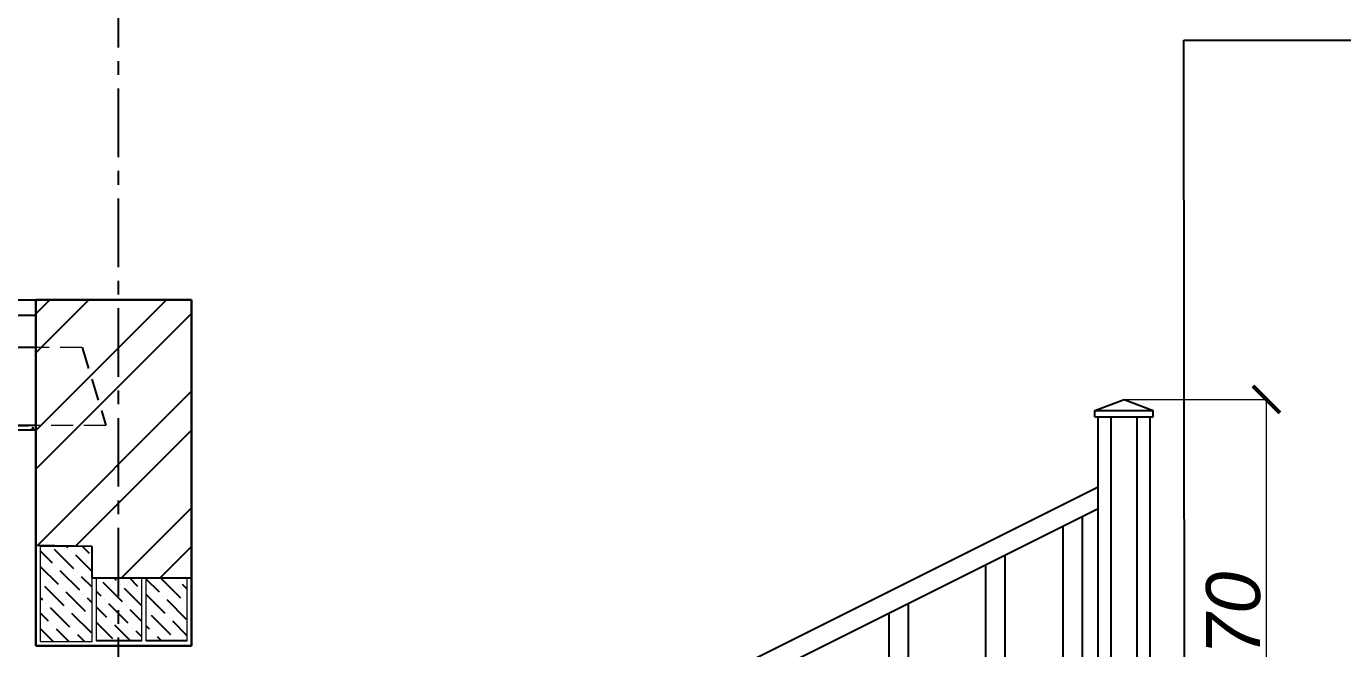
# Model space of a CAD drawing. Header units: millimetres. Extents: x 84778 to 227326, y -44398 to 146312.
# Drawn here: x 197027 to 203114, y -3615 to -735 of the extents above; entities that cross this region are included whole.
import ezdxf

# ---------------------------------------------------------------- set-up
doc = ezdxf.new("R2010")
doc.units = ezdxf.units.MM
doc.header["$LTSCALE"] = 10
for name, pattern in [('ACAD_ISO03W100', [30, 12, -18]), ('CENTER', [50.8, 31.75, -6.35, 6.35, -6.35]), ('DASHED', [19.05, 12.7, -6.35])]:
    doc.linetypes.add(name, pattern=pattern)
doc.layers.add('Осевая', color=7, linetype='CENTER')
doc.layers.add('Размерная', color=7, linetype='Continuous')
for name, color, linetype, lineweight in [('основной', 7, 'Continuous', 30), ('пунктирная', 7, 'ACAD_ISO03W100', 20), ('Тонкая', 7, 'Continuous', 25)]:
    doc.layers.add(name, color=color, linetype=linetype, lineweight=lineweight)
doc.styles.add('STIL 888', font='ARIALI.TTF')

# ---------------------------------------------------------------- blocks, each defined once
blk = doc.blocks.new('_ArchTick')
at = {"color": 0, "linetype": 'ByBlock', "const_width": 0.15}
blk.add_lwpolyline([(-0.5, -0.5), (0.5, 0.5)], dxfattribs=at)

msp = doc.modelspace()

# ---------------------------------------------------------------- linework, layer by layer
for p, q in [((202379.6, -799.4), (203978, -799.4)), ((202384.4, -4801.4), (202379.6, -799.4))]:
    msp.add_line(p, q)
at = {"layer": 'Осевая'}
msp.add_line((197451.6, 13708.5), (197451.6, -15039.6), dxfattribs=at)
at = {"layer": 'основной', "linetype": 'DASHED', "ltscale": 1000}
msp.add_line((197071.6, -2001.4), (197791.6, -2001.4), dxfattribs=at)
at = {"layer": 'основной', "ltscale": 50}
for p, q in [((197071.6, -2591.4), (197071.6, -2001.4)), ((197791.6, -3601.4), (197791.6, -2001.4)), ((197071.6, -3601.4), (197071.6, -2591.4)), ((197071.6, -3601.4), (197791.6, -3601.4))]:
    msp.add_line(p, q, dxfattribs=at)
at = {"layer": 'пунктирная', "linetype": 'DASHED', "ltscale": 0.8}
for p, q in [((197285.4, -2221.4), (197035.4, -2221.4)), ((197395.4, -2581.4), (197035.4, -2581.4))]:
    msp.add_line(p, q, dxfattribs=at)
at = {"layer": 'Размерная', "linetype": 'ByBlock', "lineweight": 0, "ltscale": 1000}
for p, q in [((202104.2, -2461.4), (202762.9, -2461.4)), ((202761.6, -4801.4), (202761.6, -2461.4))]:
    msp.add_line(p, q, dxfattribs=at)
at = {"layer": 'Тонкая', "ltscale": 50}
for p, q in [((190671.6, -2001.4), (197791.6, -2001.4)), ((197071.6, -2221.4), (192031, -2221.4)), ((189451.6, -2601.4), (197071.6, -2601.4)), ((197071.6, -2581.4), (192031, -2581.4)), ((196786.3, -5464.4), (201983.5, -2865.8)), ((196786.3, -5564.4), (201983.5, -2965.8))]:
    msp.add_line(p, q, dxfattribs=at)
at = {"layer": 'Тонкая', "ltscale": 1000}
for p, q in [((197071.6, -3136.6), (197071.6, -2001.4)), ((197071.6, -2001.4), (197791.6, -2001.4)), ((197071.6, -2065.8), (197136, -2001.4)), ((197071.6, -2604.7), (197674.8, -2001.4)), ((197071.6, -2245.5), (197315.6, -2001.4)), ((197791.6, -2001.4), (197791.6, -3288.6)), ((197071.6, -2784.3), (197791.6, -2064.3)), ((197078.3, -3136.8), (197791.6, -2423.5)), ((197254.4, -3140.2), (197791.6, -2603.1)), ((197465.2, -3288.6), (197791.6, -2962.3)), ((197331.4, -3141.7), (197071.6, -3136.6)), ((197331.4, -3288.6), (197331.4, -3141.7)), ((197644.8, -3288.6), (197791.6, -3141.9)), ((197791.6, -3288.6), (197331.4, -3288.6))]:
    msp.add_line(p, q, dxfattribs=at)
at = {"layer": 'Тонкая', "linetype": 'Continuous', "ltscale": 1000}
for p, q in [((190671.6, -2071.4), (197071.6, -2071.4)), ((197035.4, -2221.4), (196948.6, -2221.4)), ((196948.6, -2581.4), (197035.4, -2581.4)), ((197051.9, -2597.7), (197061, -2598.5)), ((197052.5, -2597.8), (197059.8, -2589.1)), ((197060.6, -2599.5), (197058.8, -2590)), ((197063.4, -2599), (197063.4, -2599)), ((197070.8, -2592.5), (197070.8, -2592.5)), ((197148.3, -3218.6), (197091.6, -3161.9)), ((197247.1, -3245.6), (197157.3, -3155.8)), ((197220.1, -3146.8), (197215.1, -3141.7)), ((197238.1, -3164.7), (197238.1, -3164.7)), ((197318.9, -3173.7), (197286.9, -3141.7)), ((197331.4, -3258), (197256, -3182.7)), ((197175.2, -3317.4), (197091.6, -3233.7)), ((197166.2, -3236.6), (197166.2, -3236.6)), ((197274, -3344.3), (197184.2, -3254.5)), ((197265, -3263.5), (197265, -3263.5)), ((197331.4, -3329.9), (197283, -3281.5)), ((197094.4, -3308.4), (197094.4, -3308.4)), ((197202.2, -3416.2), (197112.4, -3326.4)), ((197193.2, -3335.4), (197193.2, -3335.4)), ((197561.6, -3288.6), (197351.6, -3288.6)), ((197363.8, -3290.5), (197363.8, -3290.5)), ((197411.6, -3338.2), (197381.8, -3308.4)), ((197471.6, -3398.2), (197411.6, -3338.2)), ((197444.6, -3299.4), (197433.8, -3288.6)), ((197462.6, -3317.4), (197462.6, -3317.4)), ((197561.6, -3416.4), (197480.6, -3335.4)), ((197543.4, -3326.4), (197505.7, -3288.6)), ((197561.4, -3344.3), (197561.4, -3344.3)), ((197771.6, -3288.6), (197581.6, -3288.6)), ((197642.2, -3353.3), (197581.6, -3292.7)), ((197741, -3380.3), (197651.2, -3290.5)), ((197732, -3299.4), (197732, -3299.4)), ((197771.6, -3339), (197750, -3317.4)), ((197103.4, -3389.2), (197091.6, -3377.4)), ((197121.3, -3407.2), (197121.3, -3407.2)), ((197300.9, -3443.1), (197211.1, -3353.3)), ((197292, -3362.3), (197292, -3362.3)), ((197331.4, -3401.7), (197309.9, -3380.3)), ((197372.8, -3371.3), (197351.6, -3350.1)), ((197390.8, -3389.2), (197390.8, -3389.2)), ((197411.6, -3410.1), (197408.7, -3407.2)), ((197669.1, -3452.1), (197581.6, -3364.5)), ((197660.2, -3371.3), (197660.2, -3371.3)), ((197767.9, -3479), (197678.1, -3389.2)), ((197758.9, -3398.2), (197758.9, -3398.2)), ((197130.3, -3488), (197091.6, -3449.3)), ((197229.1, -3515), (197139.3, -3425.2)), ((197220.1, -3434.1), (197220.1, -3434.1)), ((197327.9, -3541.9), (197238.1, -3452.1)), ((197318.9, -3461.1), (197318.9, -3461.1)), ((197399.7, -3470.1), (197351.6, -3421.9)), ((197498.5, -3497), (197411.6, -3410.1)), ((197489.5, -3416.2), (197489.5, -3416.2)), ((197561.6, -3488.2), (197507.5, -3434.1)), ((197588.3, -3443.1), (197588.3, -3443.1)), ((197696.1, -3550.9), (197606.3, -3461.1)), ((197151.8, -3581.4), (197091.6, -3521.1)), ((197148.3, -3506), (197148.3, -3506)), ((197223.7, -3581.4), (197166.2, -3524)), ((197411.6, -3553.7), (197351.6, -3493.7)), ((197417.7, -3488), (197417.7, -3488)), ((197508.1, -3578.4), (197435.7, -3506)), ((197516.5, -3515), (197516.5, -3515)), ((197597.3, -3524), (197581.6, -3508.2)), ((197687.1, -3470.1), (197687.1, -3470.1)), ((197771.6, -3554.5), (197705.1, -3488)), ((197247.1, -3532.9), (197247.1, -3532.9)), ((197295.5, -3581.4), (197265, -3550.9)), ((197561.6, -3578.4), (197351.6, -3578.4)), ((197364.4, -3578.4), (197363.8, -3577.8)), ((197426.7, -3568.9), (197411.6, -3553.7)), ((197561.6, -3560.1), (197534.4, -3532.9)), ((197771.6, -3578.4), (197581.6, -3578.4)), ((197615.3, -3541.9), (197615.3, -3541.9)), ((197651.7, -3578.4), (197633.2, -3559.9)), ((197714, -3568.9), (197714, -3568.9))]:
    msp.add_line(p, q, dxfattribs=at)
at = {"layer": 'Тонкая', "linetype": 'DASHED', "ltscale": 0.8}
msp.add_line((197285.4, -2221.4), (197395.4, -2581.4), dxfattribs=at)
at = {"layer": 'Тонкая', "lineweight": -2}
for p, q in [((201968.5, -2513.4), (202103.5, -2461.4)), ((202103.5, -2461.4), (202238.5, -2513.4)), ((201968.5, -2541.4), (201968.5, -2513.4)), ((201968.5, -2513.4), (202238.5, -2513.4)), ((201968.5, -2541.4), (202238.5, -2541.4)), ((201983.5, -4801.4), (201983.5, -2541.4)), ((202043.5, -4801.4), (202043.5, -2541.4)), ((202163.5, -4801.4), (202163.5, -2541.4)), ((202223.5, -4801.4), (202223.5, -2541.4)), ((202238.5, -2541.4), (202238.5, -2513.4)), ((201911.8, -4501.6), (201911.8, -3001.6)), ((201822.4, -4546.4), (201822.4, -3046.4)), ((201464.6, -4725.2), (201464.6, -3225.2)), ((201554, -4680.5), (201554, -3180.5)), ((201106.8, -4904.1), (201106.8, -3404.1)), ((201017.4, -4948.8), (201017.4, -3448.8))]:
    msp.add_line(p, q, dxfattribs=at)
at = {"layer": 'Тонкая', "lineweight": 13, "ltscale": 10.7}
for p, q in [((197331.4, -3141.7), (197091.6, -3141.7)), ((197091.6, -3141.7), (197091.6, -3581.4)), ((197331.4, -3581.4), (197331.4, -3141.7)), ((197351.6, -3578.4), (197351.6, -3288.6)), ((197561.6, -3578.4), (197561.6, -3288.6)), ((197581.6, -3578.4), (197581.6, -3288.6)), ((197771.6, -3578.4), (197771.6, -3288.6)), ((197091.6, -3581.4), (197331.4, -3581.4))]:
    msp.add_line(p, q, dxfattribs=at)

# ---------------------------------------------------------------- block references
at = {"layer": 'Размерная', "linetype": 'ByBlock', "lineweight": 0, "ltscale": 1000, "xscale": 125, "yscale": 125, "zscale": 125, "rotation": 90}
msp.add_blockref('_ArchTick', (202761.6, -2461.4), dxfattribs=at)

# ---------------------------------------------------------------- texts
at = {"layer": 'Размерная', "linetype": 'ByBlock', "lineweight": 0, "ltscale": 1000, "insert": (202609, -3646.9), "char_height": 250, "attachment_point": 5, "rotation": 90, "style": 'STIL 888'}
msp.add_mtext('1170', dxfattribs=at)

doc.saveas('drawing.dxf')
